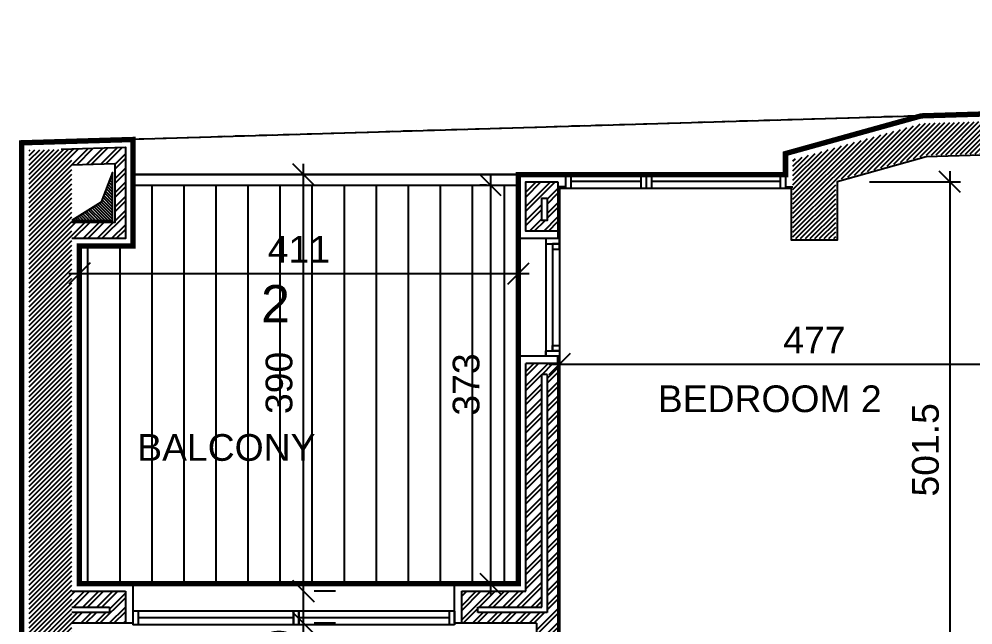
# Model space of a CAD drawing. Extents: x 0 to 47, y -4.1 to 58.5.
# Drawn here: x -0.02 to 8.91, y 52.78 to 58.45 of the extents above; entities that cross this region are included whole.
import ezdxf
from ezdxf.enums import TextEntityAlignment as Align

# ---------------------------------------------------------------- set-up
doc = ezdxf.new("R2010")
doc.units = 0
doc.header["$MEASUREMENT"] = 0
doc.header["$PDMODE"] = 35
doc.header["$PDSIZE"] = 0.3
doc.linetypes.add('HIDDEN2', pattern=[0.1875, 0.125, -0.0625])
doc.layers.get('0').update_dxf_attribs({"linetype": 'CONTINUOUS'})
doc.layers.get('DEFPOINTS').update_dxf_attribs({"linetype": 'CONTINUOUS'})
for name, color, linetype in [('A-ALU', 9, 'CONTINUOUS'), ('A-AREAS', 6, 'CONTINUOUS'), ('A-AREAS-TXT', 6, 'CONTINUOUS'), ('A-BALUST', 1, 'CONTINUOUS'), ('a-dim', 3, 'CONTINUOUS'), ('A-HATCH-CONC', 8, 'CONTINUOUS'), ('A-HATCH-WALL', 8, 'CONTINUOUS'), ('A-NOMENCLATURE', 3, 'CONTINUOUS'), ('A-PLASTER', 8, 'CONTINUOUS'), ('A-PROJ1H', 9, 'HIDDEN2'), ('a-revetement', 1, 'CONTINUOUS'), ('a-shaft', 251, 'CONTINUOUS'), ('A-TILES', 137, 'CONTINUOUS'), ('A-WALL', 4, 'CONTINUOUS'), ('areaexe', 2, 'CONTINUOUS'), ('Parcelle$0$N-PLOT', 5, 'CONTINUOUS')]:
    doc.layers.add(name, color=color, linetype=linetype)
doc.styles.add('A100-STEXT', font='Arial Regular.ttf', dxfattribs={"height": 0.25})
doc.dimstyles.new('A100-DIM', dxfattribs={"dimtxt": 0.25, "dimasz": 0.2, "dimexe": 0.1, "dimexo": 0.3, "dimgap": 0.1, "dimtad": 1, "dimlfac": 100, "dimrnd": 0.5, "dimdsep": 46, "dimtxsty": 'A100-STEXT', "dimblk1": 'OBLIQUE', "dimblk2": 'OBLIQUE', "dimsah": 1, "dimcen": -0.05, "dimdle": 0.1, "dimclrd": 15, "dimclre": 15, "dimclrt": 256, "dimadec": 0, "dimazin": 0, "dimtfac": 0.28, "dimtix": 1, "dimtmove": 2, "dimatfit": 3, "dimldrblk": 'OBLIQUE', "dimfxl": 1, "dimtolj": 1, "dimarcsym": 0})

# ---------------------------------------------------------------- blocks, each defined once
blk = doc.blocks.new('_OBLIQUE')
at = {"color": 0, "linetype": 'ByBlock'}
blk.add_line((-0.5, -0.5), (0.5, 0.5), dxfattribs=at)
blk = doc.blocks.new('*D156')
at = {"layer": 'a-dim', "color": 15, "lineweight": -2, "transparency": 16777216}
for p, q in [((2.6461, 43.7), (2.6461, 52.9)), ((2.9461, 52.8), (2.7461, 52.8)), ((2.9461, 43.8), (2.7461, 43.8))]:
    blk.add_line(p, q, dxfattribs=at)
at = {"layer": 'DEFPOINTS', "color": 0, "transparency": 16777216}
for p in [(2.6461, 52.8), (2.6461, 52.8), (2.6461, 43.8)]:
    blk.add_point(p, dxfattribs=at)
at = {"layer": 'a-dim', "color": 15, "lineweight": -2, "transparency": 16777216, "xscale": 0.2, "yscale": 0.2, "zscale": 0.2}
for p, rotation in [((2.6461, 52.8), 90), ((2.6461, 43.8), 270)]:
    blk.add_blockref('_OBLIQUE', p, dxfattribs=dict(at, rotation=rotation))
at = {"layer": 'a-dim', "transparency": 16777216, "insert": (2.4184, 48.3), "char_height": 0.25, "attachment_point": 5, "rotation": 90, "style": 'A100-STEXT'}
blk.add_mtext('\\A1;900', dxfattribs=at)
blk = doc.blocks.new('*D157')
at = {"layer": 'a-dim', "color": 15, "lineweight": -2, "transparency": 16777216}
for p, q in [((2.6461, 52.7), (2.6461, 53.2)), ((2.9461, 53.1), (2.7461, 53.1)), ((2.9461, 52.8), (2.7461, 52.8))]:
    blk.add_line(p, q, dxfattribs=at)
at = {"layer": 'DEFPOINTS', "color": 0, "transparency": 16777216}
for p in [(2.6461, 53.1), (2.6461, 53.1), (2.6461, 52.8)]:
    blk.add_point(p, dxfattribs=at)
at = {"layer": 'a-dim', "color": 15, "lineweight": -2, "transparency": 16777216, "xscale": 0.2, "yscale": 0.2, "zscale": 0.2}
for p, rotation in [((2.6461, 53.1), 90), ((2.6461, 52.8), 270)]:
    blk.add_blockref('_OBLIQUE', p, dxfattribs=dict(at, rotation=rotation))
at = {"layer": 'a-dim', "transparency": 16777216, "insert": (2.4183, 52.55), "char_height": 0.25, "attachment_point": 5, "rotation": 90, "style": 'A100-STEXT'}
blk.add_mtext('\\A1;30', dxfattribs=at)
blk = doc.blocks.new('*D158')
at = {"layer": 'a-dim', "color": 15, "lineweight": -2, "transparency": 16777216}
for p, q in [((2.6461, 53), (2.6461, 57.1)), ((2.9461, 57), (2.7461, 57)), ((2.9461, 53.1), (2.7461, 53.1))]:
    blk.add_line(p, q, dxfattribs=at)
at = {"layer": 'DEFPOINTS', "color": 0, "transparency": 16777216}
for p in [(2.6461, 57), (2.6461, 57), (2.6461, 53.1)]:
    blk.add_point(p, dxfattribs=at)
at = {"layer": 'a-dim', "color": 15, "lineweight": -2, "transparency": 16777216, "xscale": 0.2, "yscale": 0.2, "zscale": 0.2}
for p, rotation in [((2.6461, 57), 90), ((2.6461, 53.1), 270)]:
    blk.add_blockref('_OBLIQUE', p, dxfattribs=dict(at, rotation=rotation))
at = {"layer": 'a-dim', "transparency": 16777216, "insert": (2.4183, 55.05), "char_height": 0.25, "attachment_point": 5, "rotation": 90, "style": 'A100-STEXT'}
blk.add_mtext('\\A1;390', dxfattribs=at)
blk = doc.blocks.new('A$C45441731')
at = {"layer": 'A-ALU'}
for p, q in [((7.1584, 57), (5.0984, 57)), ((5.0984, 57), (5.0984, 56.87)), ((5.1484, 57), (5.1484, 56.87)), ((5.8034, 57), (5.8034, 56.87)), ((5.8534, 57), (5.8534, 56.87)), ((5.9034, 57), (5.9034, 56.87)), ((7.1084, 57), (7.1084, 56.87)), ((7.1584, 57), (7.1584, 56.87)), ((5.8034, 56.935), (5.1484, 56.935)), ((7.1084, 56.935), (5.9034, 56.935)), ((7.1584, 56.87), (5.0984, 56.87)), ((4.0584, 52.915), (1.0484, 52.915)), ((1.0484, 52.915), (1.0484, 52.785)), ((1.0984, 52.915), (1.0984, 52.785)), ((2.5534, 52.785), (2.5534, 52.915)), ((2.5534, 52.915), (2.5534, 52.785)), ((2.6034, 52.785), (2.6034, 52.915)), ((2.6034, 52.915), (2.6034, 52.785)), ((4.0084, 52.915), (4.0084, 52.785)), ((4.0584, 52.915), (4.0584, 52.785)), ((4.0584, 52.785), (1.0484, 52.785)), ((2.5534, 52.85), (1.0984, 52.85)), ((4.0084, 52.85), (2.6034, 52.85))]:
    blk.add_line(p, q, dxfattribs=at)
blk = doc.blocks.new('*D178')
at = {"layer": 'a-dim', "color": 15, "lineweight": -2, "transparency": 16777216}
for p, q in [((8.6975, 57.032), (8.6975, 51.815)), ((7.9434, 56.932), (8.7975, 56.932)), ((7.9434, 51.915), (8.7975, 51.915))]:
    blk.add_line(p, q, dxfattribs=at)
at = {"layer": 'DEFPOINTS', "color": 0, "transparency": 16777216}
for p in [(7.6434, 56.932), (7.6434, 51.915), (8.6975, 51.915)]:
    blk.add_point(p, dxfattribs=at)
at = {"layer": 'a-dim', "color": 15, "lineweight": -2, "transparency": 16777216, "xscale": 0.2, "yscale": 0.2, "zscale": 0.2}
for p, rotation in [((8.6975, 56.932), 90), ((8.6975, 51.915), 270)]:
    blk.add_blockref('_OBLIQUE', p, dxfattribs=dict(at, rotation=rotation))
at = {"layer": 'a-dim', "transparency": 16777216, "insert": (8.4699, 54.4235), "char_height": 0.25, "attachment_point": 5, "rotation": 90, "style": 'A100-STEXT'}
blk.add_mtext('\\A1;501.5', dxfattribs=at)
blk = doc.blocks.new('*D179')
at = {"layer": 'a-dim', "color": 15, "lineweight": -2, "transparency": 16777216}
for p, q in [((4.9434, 55.2262), (9.9134, 55.2262)), ((5.0434, 55), (5.0434, 55.1262)), ((9.8134, 55), (9.8134, 55.1262))]:
    blk.add_line(p, q, dxfattribs=at)
at = {"layer": 'DEFPOINTS', "color": 0, "transparency": 16777216}
for p in [(5.0434, 55.3), (9.8134, 55.3), (9.8134, 55.2262)]:
    blk.add_point(p, dxfattribs=at)
at = {"layer": 'a-dim', "color": 15, "lineweight": -2, "transparency": 16777216, "xscale": 0.2, "yscale": 0.2, "zscale": 0.2, "rotation": 180}
blk.add_blockref('_OBLIQUE', (5.0434, 55.2262), dxfattribs=at)
at = {"layer": 'a-dim', "color": 15, "lineweight": -2, "transparency": 16777216, "xscale": 0.2, "yscale": 0.2, "zscale": 0.2}
blk.add_blockref('_OBLIQUE', (9.8134, 55.2262), dxfattribs=at)
at = {"layer": 'a-dim', "transparency": 16777216, "insert": (7.4284, 55.4512), "char_height": 0.25, "attachment_point": 5, "style": 'A100-STEXT'}
blk.add_mtext('\\A1;477', dxfattribs=at)
blk = doc.blocks.new('*D186')
at = {"layer": 'a-dim', "color": 15, "lineweight": -2, "transparency": 16777216}
for p, q in [((0.4484, 56.075), (4.7584, 56.075)), ((0.5484, 56.03), (0.5484, 55.975)), ((4.6584, 56.03), (4.6584, 55.975))]:
    blk.add_line(p, q, dxfattribs=at)
at = {"layer": 'DEFPOINTS', "color": 0, "transparency": 16777216}
for p in [(0.5484, 56.33), (4.6584, 56.33), (4.6584, 56.075)]:
    blk.add_point(p, dxfattribs=at)
at = {"layer": 'a-dim', "color": 15, "lineweight": -2, "transparency": 16777216, "xscale": 0.2, "yscale": 0.2, "zscale": 0.2, "rotation": 180}
blk.add_blockref('_OBLIQUE', (0.5484, 56.075), dxfattribs=at)
at = {"layer": 'a-dim', "color": 15, "lineweight": -2, "transparency": 16777216, "xscale": 0.2, "yscale": 0.2, "zscale": 0.2}
blk.add_blockref('_OBLIQUE', (4.6584, 56.075), dxfattribs=at)
at = {"layer": 'a-dim', "transparency": 16777216, "insert": (2.6034, 56.3005), "char_height": 0.25, "attachment_point": 5, "style": 'A100-STEXT'}
blk.add_mtext('\\A1;411', dxfattribs=at)
blk = doc.blocks.new('*D187')
at = {"layer": 'a-dim', "color": 15, "lineweight": -2, "transparency": 16777216}
for p, q in [((4.3975, 57), (4.3975, 53.07)), ((4.3584, 56.9), (4.2975, 56.9)), ((4.3584, 53.17), (4.2975, 53.17))]:
    blk.add_line(p, q, dxfattribs=at)
at = {"layer": 'DEFPOINTS', "color": 0, "transparency": 16777216}
for p in [(4.6584, 56.9), (4.3975, 53.17), (4.6584, 53.17)]:
    blk.add_point(p, dxfattribs=at)
at = {"layer": 'a-dim', "color": 15, "lineweight": -2, "transparency": 16777216, "xscale": 0.2, "yscale": 0.2, "zscale": 0.2}
for p, rotation in [((4.3975, 56.9), 90), ((4.3975, 53.17), 270)]:
    blk.add_blockref('_OBLIQUE', p, dxfattribs=dict(at, rotation=rotation))
at = {"layer": 'a-dim', "transparency": 16777216, "insert": (4.1698, 55.035), "char_height": 0.25, "attachment_point": 5, "rotation": 90, "style": 'A100-STEXT'}
blk.add_mtext('\\A1;373', dxfattribs=at)

msp = doc.modelspace()

# ---------------------------------------------------------------- hatches: boundary and pattern name
at = {"layer": 'A-HATCH-CONC'}
h = msp.add_hatch(dxfattribs=at)
h.set_pattern_fill('ANSI31', color=256, scale=0.25, style=0)
h.paths.add_polyline_path([(10.12837, 57.52936), (8.439, 57.47908), (7.22837, 57.14025), (7.22837, 56.4), (7.62837, 56.4), (7.62837, 56.94336), (8.47393, 57.18001), (9.82837, 57.22032), (9.82837, 56.4), (10.12837, 56.4)])
h = msp.add_hatch(dxfattribs=at)
h.set_pattern_fill('ANSI31', color=256, scale=0.25, style=0)
h.paths.add_polyline_path([(0.47837, 57.23771), (0.07837, 57.22878), (0.07837, 42), (0.47837, 42)])
at = {"layer": 'A-HATCH-WALL'}
h = msp.add_hatch(dxfattribs=at)
h.set_pattern_fill('ANSI32', color=256, scale=0.25, style=0)
h.paths.add_polyline_path([(0.97837, 57.25557), (0.47837, 57.24069), (0.47837, 57.09062), (0.87837, 57.10253), (0.87837, 56.55), (0.47837, 56.55), (0.47837, 56.4), (0.97837, 56.4)])
h = msp.add_hatch(dxfattribs=at)
h.set_pattern_fill('ANSI32', color=256, scale=0.25, style=0)
h.paths.add_polyline_path([(5.02837, 56.93), (4.72837, 56.93), (4.72837, 56.47), (5.02837, 56.47)])
h.paths.add_polyline_path([(4.87837, 56.57), (4.87837, 56.78), (4.92837, 56.78), (4.92837, 56.57)], flags=16)
h = msp.add_hatch(dxfattribs=at)
h.set_pattern_fill('ANSI32', color=256, scale=0.25, style=0)
h.set_pattern_definition([(45, (190.47489, 7e-11), (-0.06629126, 0.06629126), []), (45, (190.519085, 7e-11), (-0.06629126, 0.06629126), [])])
h.paths.add_polyline_path([(4.82837, 49.55), (4.81337, 49.55), (4.81337, 49.4), (4.82837, 49.4)])
h.paths.add_polyline_path([(4.81337, 49.55), (4.72837, 49.55), (4.72837, 49.4), (4.81337, 49.4)])
h.paths.add_polyline_path([(5.02837, 51.75), (6.35337, 51.75), (6.35337, 51.75507), (6.35337, 51.9), (5.02837, 51.9), (5.02837, 52.15), (4.82837, 52.15), (4.82837, 51.31018), (4.83837, 51.31018), (4.83837, 51.29518), (4.83837, 51.28518), (5.02837, 51.28518), (5.02837, 51.29418), (5.02837, 51.31018)])
h.paths.add_polyline_path([(5.02837, 52.8), (4.82837, 52.8), (4.82837, 52.15), (5.02837, 52.15)])
h.paths.add_polyline_path([(8.02394, 49.55), (7.92837, 49.55), (7.92837, 51.15), (7.92837, 51.9), (7.22837, 51.9), (7.22837, 51.75), (7.77837, 51.75), (7.77837, 51.15), (7.77837, 49.55), (7.22837, 49.55), (7.22837, 49.4), (8.02394, 49.4)])
h.paths.add_polyline_path([(7.22837, 51.9), (6.35337, 51.9), (6.35337, 51.75), (7.22837, 51.75)])
h.paths.add_polyline_path([(7.22837, 49.55), (6.64281, 49.55), (6.64281, 49.4), (7.22837, 49.4)])
h.paths.add_polyline_path([(4.92837, 52.9), (4.27837, 52.9), (4.27837, 52.95), (4.87837, 52.95), (4.87837, 55.13), (4.92837, 55.13)], flags=16)
h.paths.add_polyline_path([(8.02394, 49.55), (8.02394, 49.4), (8.12837, 49.4), (8.12837, 49.55)])
h.paths.add_polyline_path([(4.12837, 52.8), (5.02837, 52.8), (5.02837, 55.23), (4.72837, 55.23), (4.72837, 53.1), (4.12837, 53.1)])
h.paths.add_polyline_path([(6.64281, 49.55), (5.62837, 49.55), (5.62837, 50.25), (5.02837, 50.25), (5.02837, 50.46018), (5.02837, 50.47518), (5.02837, 50.48518), (4.83837, 50.48518), (4.83837, 50.47618), (4.83837, 50.46018), (4.82837, 50.46018), (4.82837, 49.4), (6.22837, 49.4), (6.22837, 49.1), (6.37837, 49.1), (6.37837, 49.4), (6.64281, 49.4)])
h.paths.add_polyline_path([(5.02837, 49.55), (5.02837, 50.1), (5.47837, 50.1), (5.47837, 49.55)], flags=17)
h = msp.add_hatch(dxfattribs=at)
h.set_pattern_fill('ANSI32', color=256, scale=0.25, style=0)
h.paths.add_polyline_path([(0.97837, 53.1), (0.47837, 53.1), (0.47837, 52.95), (0.82837, 52.95), (0.82837, 52.9), (0.47837, 52.9), (0.47837, 52.8), (0.97837, 52.8)])
at = {"layer": 'a-shaft'}
h = msp.add_hatch(dxfattribs=at)
h.set_pattern_fill('_USER,_O', color=256, scale=0.02, angle=315, pattern_type=0)
h.set_pattern_definition([(315, (-338376.396732, -23743.371716), (0.0141421356237, 0.0141421356237), [])])
h.paths.add_polyline_path([(0.85837, 57.01889), (0.85814, 57.01888), (0.75319, 56.7407), (0.47837, 56.57), (0.85837, 56.57)])
at = {"layer": 'A-TILES'}
h = msp.add_hatch(dxfattribs=at)
h.set_pattern_fill('_USER', color=256, scale=0.3, angle=90, style=0, pattern_type=0)
h.set_pattern_definition([(90, (11.72837, 18.2), (-0.3, 2e-17), [])])
h.paths.add_polyline_path([(4.65837, 56.4), (2.38486, 56.4), (4.65837, 54.57164)])
h.paths.add_polyline_path([(4.65837, 56.4), (4.65837, 56.9), (1.76313, 56.9), (2.38486, 56.4)])
h.paths.add_polyline_path([(2.38486, 56.4), (1.76313, 56.9), (1.04837, 56.9), (1.04837, 56.4)])
h.paths.add_polyline_path([(1.04837, 56.4), (1.04837, 56.33), (0.44837, 56.33), (0.44837, 53.17), (4.65837, 53.17), (4.65837, 54.57164), (2.38486, 56.4)])

# ---------------------------------------------------------------- linework, layer by layer
at = {"layer": 'A-ALU'}
for p, q in [((4.65837, 56.4), (4.65837, 55.3)), ((4.91337, 56.4), (4.91337, 55.3)), ((4.97837, 56.35), (4.97837, 55.35)), ((5.04337, 56.4), (5.04337, 55.3)), ((4.05837, 53.17), (1.04837, 53.17))]:
    msp.add_line(p, q, dxfattribs=at)
for points in [[(4.91337, 56.4), (4.91337, 56.35), (5.04337, 56.35), (5.04337, 56.4)], [(4.97837, 56.35), (4.97837, 56.3), (5.04337, 56.3), (5.04337, 56.35)], [(4.97837, 55.35), (4.97837, 55.4), (5.04337, 55.4), (5.04337, 55.35)], [(4.91337, 55.3), (4.91337, 55.35), (5.04337, 55.35), (5.04337, 55.3)]]:
    msp.add_lwpolyline(points, close=True, dxfattribs=at)
at = {"layer": 'A-AREAS'}
for points in [[(19.53813, 54.92455), (15.96124, 57.80109), (12.2369, 53.17), (10.19837, 53.17), (10.19837, 57.6015), (8.42837, 57.54879), (7.15837, 57.19604), (7.15837, 57), (4.65837, 57)], [(4.65837, 57), (4.65837, 53.17), (0.54837, 53.17), (0.54837, 56.33), (1.04837, 56.33), (1.04837, 57.32768), (0.00837, 57.29673), (0.00837, 41.93), (0.44837, 41.93), (0.44837, 43.43), (4.65837, 43.43), (4.65837, 41.93), (12.29837, 41.93), (12.29837, 43.03), (13.63258, 43.03), (13.82565, 42.87473), (14.01366, 43.10851), (13.89677, 43.20252), (14.46079, 43.90386), (14.57768, 43.80986), (14.70302, 43.96571), (17.32136, 41.86003), (17.55324, 42.14836), (18.69876, 41.22713)]]:
    msp.add_lwpolyline(points, dxfattribs=at)
msp.add_lwpolyline([(0.54837, 53.17), (0.54837, 56.33), (1.04837, 56.33), (1.04837, 57), (4.65837, 57), (4.65837, 53.17)], close=True, dxfattribs=at)
at = {"layer": 'A-BALUST'}
msp.add_lwpolyline([(1.04837, 56.9), (4.65837, 56.9), (4.65837, 57), (1.04837, 57)], close=True, dxfattribs=at)
at = {"layer": 'A-PLASTER'}
for points in [[(9.81337, 52.785), (9.81337, 57.20487), (8.47621, 57.16507), (7.64337, 56.93198), (7.64337, 56.385), (7.21337, 56.385), (7.21337, 56.87), (7.15837, 56.87)], [(5.09837, 56.87), (5.04337, 56.87), (5.04337, 56.4)], [(5.04337, 55.3), (5.04337, 51.915), (7.94337, 51.915), (7.94337, 51.15)]]:
    msp.add_lwpolyline(points, dxfattribs=at)
at = {"layer": 'A-PROJ1H'}
msp.add_line((8.42837, 57.54879), (1.04837, 57.32888), dxfattribs=at)
at = {"layer": 'a-revetement'}
for p, q in [((8.41774, 57.5485), (10.19837, 57.6015)), ((7.15837, 57.19604), (8.41774, 57.5485)), ((1.04837, 57.32768), (0.00837, 57.29673)), ((0.00837, 57.29673), (0.00837, 41.93)), ((1.04837, 57.32768), (1.04837, 56.33)), ((7.15837, 57.19604), (7.15837, 56.885)), ((4.65837, 56.4), (4.65837, 57)), ((4.65837, 57), (5.09837, 57)), ((5.09837, 57), (5.09837, 56.885)), ((5.09837, 56.885), (5.02837, 56.885)), ((7.15837, 56.885), (7.22837, 56.885)), ((1.04837, 56.33), (0.54837, 56.33)), ((0.54837, 56.33), (0.54837, 53.17)), ((4.65837, 53.17), (4.65837, 55.3)), ((0.54837, 53.17), (1.04837, 53.17)), ((1.04837, 53.17), (1.04837, 52.8)), ((4.05837, 52.8), (4.05837, 53.17)), ((4.05837, 53.17), (4.65837, 53.17)), ((1.04837, 52.8), (0.97837, 52.8)), ((4.12837, 52.8), (4.05837, 52.8))]:
    msp.add_line(p, q, dxfattribs=at)
at = {"layer": 'a-revetement', "ltscale": 4}
for p, q in [((5.02837, 56.47), (5.02837, 56.4)), ((5.02837, 56.4), (4.65837, 56.4)), ((5.02837, 55.3), (4.65837, 55.3)), ((5.02837, 55.23), (5.02837, 55.3))]:
    msp.add_line(p, q, dxfattribs=at)
at = {"layer": 'a-shaft'}
msp.add_lwpolyline([(0.47837, 56.57), (0.85837, 56.57), (0.85837, 57.01948), (0.75319, 56.7407), (0.47837, 56.57)], dxfattribs=at)
at = {"layer": 'A-WALL'}
for p, q in [((4.72837, 53.1), (4.72837, 55.23)), ((5.02837, 55.23), (4.72837, 55.23)), ((5.02837, 55.23), (5.02837, 51.9)), ((4.87837, 52.95), (4.87837, 55.13)), ((4.92837, 55.13), (4.87837, 55.13)), ((4.92837, 55.13), (4.92837, 52.9)), ((0.47837, 53.1), (0.97837, 53.1)), ((0.97837, 53.1), (0.97837, 52.8)), ((4.12837, 52.8), (4.12837, 53.1)), ((4.12837, 53.1), (4.72837, 53.1)), ((0.47837, 52.95), (0.82837, 52.95)), ((0.82837, 52.9), (0.47837, 52.9)), ((0.82837, 52.95), (0.82837, 52.9)), ((4.27837, 52.95), (4.87837, 52.95)), ((4.27837, 52.9), (4.27837, 52.95)), ((4.92837, 52.9), (4.27837, 52.9)), ((0.97837, 52.8), (0.47837, 52.8)), ((4.82837, 52.8), (4.12837, 52.8)), ((4.82837, 52.8), (4.82837, 49.4))]:
    msp.add_line(p, q, dxfattribs=at)
for points in [[(0.37837, 57.23771), (0.97837, 57.25557), (0.97837, 56.4), (0.47837, 56.4)], [(0.47837, 57.09062), (0.87837, 57.10253), (0.87837, 56.55), (0.47837, 56.55)]]:
    msp.add_lwpolyline(points, dxfattribs=at)
for points in [[(5.02837, 56.93), (5.02837, 56.47), (4.72837, 56.47), (4.72837, 56.93)], [(4.92837, 56.78), (4.92837, 56.57), (4.87837, 56.57), (4.87837, 56.78)]]:
    msp.add_lwpolyline(points, close=True, dxfattribs=at)
at = {"layer": 'areaexe', "const_width": 0.05}
msp.add_lwpolyline([(21.20514, 53.19979), (15.77323, 57.56731), (12.2369, 53.17), (10.19837, 53.17), (10.19837, 57.60147), (8.42837, 57.54879), (7.15837, 57.19604), (7.15837, 57), (4.65837, 57), (4.65837, 53.17), (0.54837, 53.17), (0.54837, 56.33), (1.04837, 56.33), (1.04837, 57), (1.04837, 57.32768), (0.00837, 57.29673), (0.00837, 41.93)], dxfattribs=at)
at = {"layer": 'Parcelle$0$N-PLOT'}
msp.add_lwpolyline([(0, 0), (38.90837, 0, 0.4142136), (41.90837, 3), (41.90837, 55.45463, 0.4229554), (38.81912, 58.4533), (0, 57.29794)], format="xyb", close=True, dxfattribs=at)

# ---------------------------------------------------------------- block references
at = {"layer": 'A-ALU'}
msp.add_blockref('A$C45441731', (0, 0), dxfattribs=at)

# ---------------------------------------------------------------- texts
at = {"layer": 'A-AREAS-TXT', "style": 'A100-STEXT'}
msp.add_text('2', height=0.35, dxfattribs=at).set_placement((2.38399, 55.61556), align=Align.CENTER)
at = {"layer": 'A-NOMENCLATURE', "style": 'A100-STEXT'}
for s, p in [('BEDROOM 2', (7.01062, 54.90141)), ('BALCONY', (1.92367, 54.44575))]:
    msp.add_text(s, height=0.25, dxfattribs=at).set_placement(p, align=Align.MIDDLE)

# ---------------------------------------------------------------- dimensions: what is measured, and where the dimension line sits
at = {"layer": 'a-dim'}
for base, p1, p2, picture, middle in [((2.64607, 57), (2.64607, 53.1), (2.64607, 57), '*D158', (2.41834, 55.05)), ((2.64607, 52.8), (2.64607, 43.8), (2.64607, 52.8), '*D156', (2.41843, 48.3))]:
    dim = msp.add_linear_dim(base=base, p1=p1, p2=p2, angle=90, dimstyle='A100-DIM', dxfattribs=at)
    dim.commit()
    dim.dimension.update_dxf_attribs({"geometry": picture, "text_midpoint": middle})
for p1, p2, distance, picture, middle in [((4.65837, 56.9), (4.65837, 53.17), -0.26082, '*D187', (4.16982, 55.035)), ((7.64337, 56.93198), (7.64337, 51.915), 1.05416, '*D178', (8.46989, 54.42349)), ((0.54837, 56.33), (4.65837, 56.33), -0.25498, '*D186', (2.60337, 56.30053)), ((5.04337, 55.3), (9.81337, 55.3), -0.07379, '*D179', (7.42837, 55.45121))]:
    dim = msp.add_aligned_dim(p1=p1, p2=p2, distance=distance, dimstyle='A100-DIM', dxfattribs=at)
    dim.commit()
    dim.dimension.update_dxf_attribs({"geometry": picture, "text_midpoint": middle})
dim = msp.add_linear_dim(base=(2.64607, 53.1), p1=(2.64607, 52.8), p2=(2.64607, 53.1), angle=90, dimstyle='A100-DIM', dxfattribs=at)
dim.commit()
dim.dimension.update_dxf_attribs({"geometry": '*D157', "text_midpoint": (2.41834, 52.55), "dimtype": 160})

doc.saveas('drawing.dxf')
